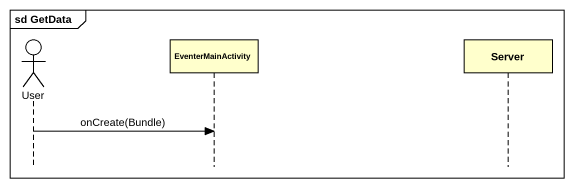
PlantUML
@startuml
mainframe sd GetData
hide footbox
actor User
participant EventerMainActivity
participant Server

User -> EventerMainActivity : onCreate(Bundle)
@enduml
